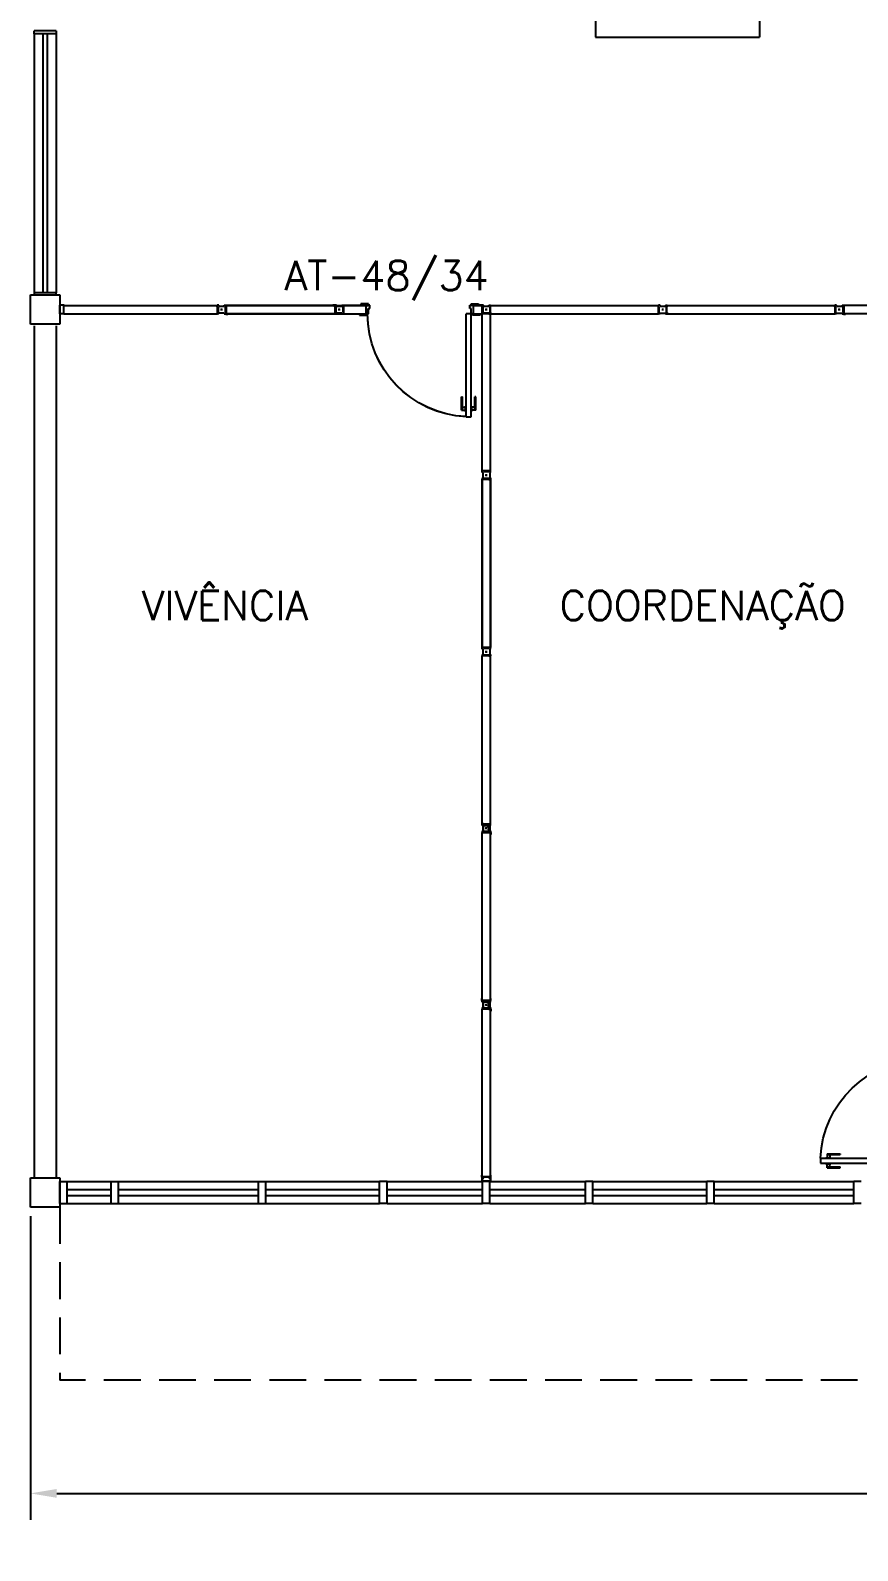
# Model space of a CAD drawing. Header units: millimetres. Extents: x 2069 to 2250, y 1124 to 1284.
# Drawn here: x 2114.77 to 2120.4, y 1153.55 to 1163.88 of the extents above; entities that cross this region are included whole.
import ezdxf

# ---------------------------------------------------------------- set-up
doc = ezdxf.new("R2010")
doc.units = ezdxf.units.MM
doc.linetypes.add('HIDDEN', pattern=[0.375, 0.25, -0.125])
for name, color, linetype in [('ALV', 2, 'Continuous'), ('DIV', 2, 'Continuous'), ('DIV2', 2, 'Continuous'), ('DIVC', 2, 'Continuous'), ('ENDEREÇO', 2, 'Continuous'), ('JANELA', 1, 'Continuous'), ('MACANETA', 1, 'Continuous'), ('PILARES', 3, 'Continuous'), ('PORTA', 2, 'Continuous'), ('PROJECOES', 1, 'HIDDEN'), ('TEXTO', 2, 'Continuous')]:
    doc.layers.add(name, color=color, linetype=linetype)
doc.styles.get("Standard").update_dxf_attribs({"font": 'arial.ttf'})
doc.styles.add('UNB-100', font='simplex.shx', dxfattribs={"height": 0.2})
doc.dimstyles.get("Standard").update_dxf_attribs({"dimtxt": 0.18, "dimasz": 0.18, "dimexe": 0.18, "dimexo": 0.0625, "dimgap": 0.09, "dimtad": 0, "dimtih": 1, "dimtoh": 1, "dimdec": 4, "dimzin": 0, "dimdsep": 46, "dimtxsty": 'Standard', "dimcen": 0.09, "dimadec": 0, "dimazin": 0, "dimtfac": 1, "dimtdec": 4, "dimtofl": 0, "dimtmove": 0, "dimatfit": 3, "dimfxl": 1, "dimtolj": 1, "dimtzin": 0, "dimarcsym": 0})

# ---------------------------------------------------------------- blocks, each defined once
blk = doc.blocks.new('IMTT')
for p, q in [((-0.005, 0), (0.005, 0)), ((0.029, 0.029), (0, 0.029)), ((0, -0.028), (0, 0.029)), ((0.029, -0.028), (0, -0.028))]:
    blk.add_line(p, q)
blk = doc.blocks.new('DIV12')
for p, q in [((-0.0051, 0), (0.0051, 0)), ((0, -0.0051), (0, 0.0051)), ((0.0285, 0.0285), (1.1715, 0.0285)), ((0.0285, -0.0285), (0.0285, 0.0285)), ((1.1715, -0.0285), (1.1715, 0.0285)), ((1.1949, 0), (1.2051, 0)), ((1.2, -0.0051), (1.2, 0.0051)), ((0.0285, -0.0285), (1.1715, -0.0285))]:
    blk.add_line(p, q)
blk = doc.blocks.new('MTT')
for p, q in [((-0.029, 0.018), (-0.029, 0.029)), ((-0.019, 0.029), (-0.029, 0.029)), ((-0.024, 0.018), (-0.029, 0.018)), ((-0.024, 0.018), (-0.024, -0.019)), ((-0.019, 0.024), (-0.019, 0.029)), ((-0.019, 0.024), (0.018, 0.024)), ((-0.005, 0), (0.005, 0)), ((0, -0.005), (0, 0.005)), ((0.018, 0.024), (0.018, 0.029)), ((0.018, 0.029), (0.029, 0.029)), ((0.024, 0.018), (0.029, 0.018)), ((0.024, 0.018), (0.024, -0.019)), ((0.029, 0.018), (0.029, 0.029)), ((-0.029, -0.019), (-0.024, -0.019)), ((-0.029, -0.019), (-0.029, -0.029)), ((-0.019, -0.029), (-0.029, -0.029)), ((0.018, -0.024), (-0.019, -0.024)), ((-0.019, -0.024), (-0.019, -0.029)), ((0.018, -0.024), (0.018, -0.029)), ((0.018, -0.029), (0.029, -0.029)), ((0.029, -0.019), (0.024, -0.019)), ((0.029, -0.019), (0.029, -0.029))]:
    blk.add_line(p, q)
blk = doc.blocks.new('DIV11')
for p, q in [((-0.0051, 0), (0.0051, 0)), ((0, -0.0051), (0, 0.0051)), ((0.0285, 0.0285), (1.0715, 0.0285)), ((0.0285, -0.0285), (0.0285, 0.0285)), ((1.0715, -0.0285), (1.0715, 0.0285)), ((1.0949, 0), (1.1051, 0)), ((1.1, -0.0051), (1.1, 0.0051)), ((0.0285, -0.0285), (1.0715, -0.0285))]:
    blk.add_line(p, q)
blk = doc.blocks.new('DOOR70')
at = {"layer": 'MACANETA', "color": 1}
for p, q in [((-0.015, -0.565), (-0.01, -0.565)), ((-0.015, -0.655), (-0.015, -0.565)), ((-0.01, -0.655), (-0.01, -0.565)), ((0.08, -0.565), (0.075, -0.565)), ((0.075, -0.655), (0.075, -0.565)), ((0.08, -0.655), (0.08, -0.565)), ((-0.015, -0.655), (0.012, -0.655)), ((-0.01, -0.635), (0.012, -0.635)), ((0.012, -0.663), (0.012, -0.628)), ((0.012, -0.628), (0.015, -0.628)), ((0.012, -0.663), (0.015, -0.663)), ((0.053, -0.628), (0.05, -0.628)), ((0.053, -0.663), (0.05, -0.663)), ((0.053, -0.663), (0.053, -0.628)), ((0.075, -0.635), (0.053, -0.635)), ((0.08, -0.655), (0.053, -0.655))]:
    blk.add_line(p, q, dxfattribs=at)
at = {"layer": 'PORTA'}
for p, q in [((0.015, -0.7), (0.015, 0)), ((0.015, 0), (0.05, 0)), ((0.05, -0.7), (0.05, 0)), ((0.05, -0.7), (0.015, -0.7))]:
    blk.add_line(p, q, dxfattribs=at)
at = {"layer": 'PORTA', "color": 1}
blk.add_arc((0.02, 0), 0.7, 272.4563, 0, dxfattribs=at)
blk = doc.blocks.new('DIV123')
for p, q in [((-0.0285, 0.0285), (-0.0285, 1.0965)), ((0.0285, 1.0965), (-0.0285, 1.0965)), ((0.0051, 1.125), (-0.0051, 1.125)), ((0, 1.1199), (0, 1.1301)), ((0.0285, 0.0285), (0.0285, 1.0965)), ((0.0285, 0.0285), (-0.0285, 0.0285)), ((0.0051, 0), (-0.0051, 0)), ((0, -0.0051), (0, 0.0051))]:
    blk.add_line(p, q)
blk = doc.blocks.new('PE10')
at = {"layer": 'DIV'}
for p, q in [((0.005, 0), (-0.005, 0)), ((0, -0.005), (0, 0.005)), ((0.028, -0.029), (0.028, 0.028)), ((0.087, 0.028), (0.028, 0.028)), ((0.043, 0.038), (0.093, 0.038)), ((0.043, 0.028), (0.043, 0.038)), ((0.087, 0.028), (0.087, -0.029)), ((0.087, 0.028), (0.093, 0.028)), ((0.093, 0.038), (0.093, 0.028)), ((0.093, 0.028), (0.102, 0.028)), ((0.102, 0.028), (0.102, -0.007)), ((0.802, 0.028), (0.802, -0.007)), ((0.812, 0.028), (0.802, 0.028)), ((0.812, 0.038), (0.812, 0.028)), ((0.817, 0.028), (0.812, 0.028)), ((0.863, 0.038), (0.812, 0.038)), ((0.971, 0.028), (0.817, 0.028)), ((0.817, 0.028), (0.817, -0.029)), ((0.863, 0.028), (0.863, 0.038)), ((0.971, -0.029), (0.971, 0.028)), ((1.005, 0), (0.995, 0)), ((1, -0.005), (1, 0.005)), ((0.087, -0.029), (0.028, -0.029)), ((0.052, -0.039), (0.052, -0.029)), ((0.102, -0.039), (0.052, -0.039)), ((0.087, -0.029), (0.102, -0.029)), ((0.102, -0.007), (0.112, -0.007)), ((0.102, -0.029), (0.102, -0.039)), ((0.112, -0.029), (0.102, -0.029)), ((0.112, -0.007), (0.112, -0.029)), ((0.792, -0.007), (0.792, -0.029)), ((0.802, -0.007), (0.792, -0.007)), ((0.792, -0.029), (0.802, -0.029)), ((0.817, -0.029), (0.802, -0.029)), ((0.802, -0.029), (0.802, -0.039)), ((0.802, -0.039), (0.852, -0.039)), ((0.971, -0.029), (0.817, -0.029)), ((0.852, -0.039), (0.852, -0.029))]:
    blk.add_line(p, q, dxfattribs=at)
at = {"layer": 'DIV', "xscale": -1, "rotation": 179.9999999948553}
blk.add_blockref('DOOR70', (0.087, 0.028), dxfattribs=at)
blk = doc.blocks.new('*D62')
at = {"layer": 'ALV', "color": 0, "lineweight": -2, "transparency": 16777216}
for p, q in [((2114.773, 1155.819), (2114.773, 1153.756)), ((2132.973, 1155.819), (2132.973, 1153.756)), ((2114.953, 1153.936), (2122.975, 1153.936)), ((2132.793, 1153.936), (2124.772, 1153.936))]:
    blk.add_line(p, q, dxfattribs=at)
at = {"layer": 'ALV', "color": 0, "transparency": 16777216}
for points in [[(2114.953, 1153.966), (2114.953, 1153.906), (2114.773, 1153.936)], [(2132.793, 1153.966), (2132.793, 1153.906), (2132.973, 1153.936)]]:
    blk.add_solid(points, dxfattribs=at)
at = {"layer": 'DEFPOINTS', "color": 0, "transparency": 16777216}
for p in [(2114.773, 1155.881), (2132.973, 1155.881), (2132.973, 1153.936)]:
    blk.add_point(p, dxfattribs=at)
at = {"layer": 'ALV', "color": 0, "transparency": 16777216, "insert": (2123.873, 1153.936), "char_height": 0.2, "attachment_point": 5}
blk.add_mtext('\\A1;{\\H4.5x;FM}', dxfattribs=at)
blk = doc.blocks.new('GCH12')
for p, q in [((0.043, 0.148), (1.157, 0.148)), ((0.043, -0.149), (0.043, 0.148)), ((1.157, -0.149), (1.157, 0.148)), ((-0.005, 0), (0.005, 0)), ((0, -0.005), (0, 0.005)), ((0.028, -0.029), (0.028, 0.028)), ((0.028, 0.028), (0.043, 0.028)), ((0.043, 0.03), (0.043, 0.028)), ((1.157, 0.03), (1.157, 0.028)), ((1.171, 0.028), (1.157, 0.028)), ((1.171, -0.029), (1.171, 0.028)), ((1.205, 0), (1.195, 0)), ((1.2, -0.005), (1.2, 0.005)), ((0.028, -0.029), (0.043, -0.029)), ((0.043, -0.029), (0.043, -0.031)), ((1.157, -0.029), (1.157, -0.031)), ((1.171, -0.029), (1.157, -0.029)), ((0.043, -0.149), (1.157, -0.149))]:
    blk.add_line(p, q)

msp = doc.modelspace()

# ---------------------------------------------------------------- linework, layer by layer
at = {"layer": 'ALV', "color": 2}
for p, q in [((2114.94825, 1163.87627), (2114.79825, 1163.87627)), ((2114.79825, 1162.08216), (2114.94825, 1162.08216))]:
    msp.add_line(p, q, dxfattribs=at)
at = {"layer": 'ALV'}
for p, q in [((2114.79825, 1161.87127), (2114.79825, 1156.08127)), ((2114.94825, 1161.87127), (2114.94825, 1156.08127))]:
    msp.add_line(p, q, dxfattribs=at)
at = {"layer": 'DIV', "color": 3}
for p, q in [((2114.97325, 1156.05627), (2115.02325, 1156.05627)), ((2114.97325, 1155.90627), (2114.97325, 1156.05627)), ((2115.02325, 1155.90627), (2115.02325, 1156.05627)), ((2115.32325, 1156.05627), (2115.37325, 1156.05627)), ((2115.32325, 1155.90627), (2115.32325, 1156.05627)), ((2115.37325, 1155.90627), (2115.37325, 1156.05627)), ((2116.32325, 1155.90627), (2116.32325, 1156.05627)), ((2116.32325, 1156.05627), (2116.37325, 1156.05627)), ((2116.37325, 1155.90627), (2116.37325, 1156.05627)), ((2117.19825, 1156.05627), (2117.14825, 1156.05627)), ((2117.14825, 1155.90627), (2117.14825, 1156.05627)), ((2117.19825, 1155.90627), (2117.19825, 1156.05627)), ((2117.84825, 1155.90627), (2117.84825, 1156.05627)), ((2117.89825, 1156.05627), (2117.84825, 1156.05627)), ((2117.89825, 1155.90627), (2117.89825, 1156.05627)), ((2118.59825, 1156.05627), (2118.54825, 1156.05627)), ((2118.54825, 1155.90627), (2118.54825, 1156.05627)), ((2118.59825, 1155.90627), (2118.59825, 1156.05627)), ((2119.42325, 1156.05627), (2119.37325, 1156.05627)), ((2119.37325, 1155.90627), (2119.37325, 1156.05627)), ((2119.42325, 1155.90627), (2119.42325, 1156.05627)), ((2120.37325, 1155.90627), (2120.37325, 1156.05627)), ((2120.42325, 1156.05627), (2120.37325, 1156.05627)), ((2114.97325, 1155.90627), (2115.02325, 1155.90627)), ((2115.32325, 1155.90627), (2115.37325, 1155.90627)), ((2116.32325, 1155.90627), (2116.37325, 1155.90627)), ((2117.19825, 1155.90627), (2117.14825, 1155.90627)), ((2117.89825, 1155.90627), (2117.84825, 1155.90627)), ((2118.59825, 1155.90627), (2118.54825, 1155.90627)), ((2119.42325, 1155.90627), (2119.37325, 1155.90627)), ((2120.42325, 1155.90627), (2120.37325, 1155.90627))]:
    msp.add_line(p, q, dxfattribs=at)
at = {"layer": 'DIV'}
for p, q in [((2117.90175, 1156.05627), (2117.84475, 1156.05627)), ((2117.87325, 1156.05117), (2117.87325, 1156.06137)), ((2117.87325, 1156.05133), (2117.87325, 1156.06121))]:
    msp.add_line(p, q, dxfattribs=at)
at = {"layer": 'DIV2'}
for p, q in [((2116.10175, 1162.01177), (2116.11613, 1162.01177)), ((2116.10175, 1162.01177), (2116.10175, 1161.99977)), ((2116.10175, 1162.01177), (2116.10175, 1161.99977)), ((2116.10175, 1162.01177), (2116.11613, 1162.01177)), ((2116.10375, 1162.00977), (2117.05575, 1162.00977)), ((2116.84275, 1162.00977), (2116.10375, 1162.00977)), ((2116.10375, 1162.00977), (2116.10375, 1161.95277)), ((2116.10375, 1162.00977), (2116.10375, 1161.95277)), ((2116.11613, 1162.00977), (2116.11613, 1162.01177)), ((2116.11613, 1162.00977), (2116.11613, 1162.01177)), ((2116.84475, 1162.01177), (2116.83037, 1162.01177)), ((2116.83037, 1162.00977), (2116.83037, 1162.01177)), ((2116.84275, 1162.00977), (2116.84275, 1161.95277)), ((2116.84475, 1162.01177), (2116.84475, 1161.99977)), ((2117.02075, 1162.01977), (2117.02075, 1162.00977)), ((2117.07075, 1162.01977), (2117.02075, 1162.01977)), ((2117.05575, 1162.00977), (2117.07075, 1162.00977)), ((2117.05575, 1161.95277), (2117.05575, 1162.00977)), ((2117.07075, 1162.00977), (2117.07075, 1162.01977)), ((2117.08075, 1162.00977), (2117.07075, 1162.00977)), ((2117.08075, 1161.98777), (2117.08075, 1162.00977)), ((2117.76075, 1162.00977), (2117.77075, 1162.00977)), ((2117.76075, 1161.98777), (2117.76075, 1162.00977)), ((2117.77075, 1162.01977), (2117.82075, 1162.01977)), ((2117.77075, 1162.00977), (2117.77075, 1162.01977)), ((2117.78575, 1162.00977), (2117.77075, 1162.00977)), ((2117.78575, 1162.00977), (2117.84275, 1162.00977)), ((2117.78575, 1161.95277), (2117.78575, 1162.00977)), ((2117.82075, 1162.01977), (2117.82075, 1162.00977)), ((2117.83037, 1162.00977), (2117.83037, 1162.01177)), ((2117.84475, 1162.01177), (2117.83037, 1162.01177)), ((2117.84275, 1162.00977), (2117.84275, 1161.95277)), ((2117.84475, 1162.01177), (2117.84475, 1161.99977)), ((2120.30175, 1162.01177), (2120.31613, 1162.01177)), ((2120.30175, 1162.01177), (2120.30175, 1161.99977)), ((2120.30375, 1162.00977), (2120.30375, 1161.95277)), ((2120.74275, 1162.00977), (2120.30375, 1162.00977)), ((2120.31613, 1162.00977), (2120.31613, 1162.01177)), ((2116.06815, 1161.98127), (2116.07835, 1161.98127)), ((2116.07835, 1161.98127), (2116.06815, 1161.98127)), ((2116.07325, 1161.98637), (2116.07325, 1161.97617)), ((2116.07325, 1161.98637), (2116.07325, 1161.97617)), ((2116.09675, 1161.99977), (2116.10175, 1161.99977)), ((2116.09675, 1161.99777), (2116.09675, 1161.99977)), ((2116.09675, 1161.99777), (2116.09675, 1161.99977)), ((2116.09675, 1161.99977), (2116.10175, 1161.99977)), ((2116.09675, 1161.99777), (2116.10175, 1161.99777)), ((2116.09675, 1161.99777), (2116.10175, 1161.99777)), ((2116.09675, 1161.96477), (2116.10175, 1161.96477)), ((2116.09675, 1161.96277), (2116.09675, 1161.96477)), ((2116.09675, 1161.96277), (2116.09675, 1161.96477)), ((2116.09675, 1161.96477), (2116.10175, 1161.96477)), ((2116.09675, 1161.96277), (2116.10175, 1161.96277)), ((2116.09675, 1161.96277), (2116.10175, 1161.96277)), ((2116.10175, 1161.99777), (2116.10175, 1161.96477)), ((2116.10175, 1161.99777), (2116.10175, 1161.96477)), ((2116.10175, 1161.96277), (2116.10175, 1161.95077)), ((2116.10175, 1161.96277), (2116.10175, 1161.95077)), ((2116.10175, 1161.95077), (2116.11613, 1161.95077)), ((2116.10175, 1161.95077), (2116.11613, 1161.95077)), ((2116.10375, 1161.95277), (2117.05575, 1161.95277)), ((2116.84275, 1161.95277), (2116.10375, 1161.95277)), ((2116.11613, 1161.95077), (2116.11613, 1161.95277)), ((2116.11613, 1161.95077), (2116.11613, 1161.95277)), ((2116.83037, 1161.95077), (2116.83037, 1161.95277)), ((2116.84475, 1161.95077), (2116.83037, 1161.95077)), ((2116.84975, 1161.99977), (2116.84475, 1161.99977)), ((2116.84975, 1161.99777), (2116.84475, 1161.99777)), ((2116.84475, 1161.99777), (2116.84475, 1161.96477)), ((2116.84975, 1161.96477), (2116.84475, 1161.96477)), ((2116.84975, 1161.96277), (2116.84475, 1161.96277)), ((2116.84475, 1161.96277), (2116.84475, 1161.95077)), ((2116.84975, 1161.99777), (2116.84975, 1161.99977)), ((2116.84975, 1161.96277), (2116.84975, 1161.96477)), ((2116.87835, 1161.98127), (2116.86815, 1161.98127)), ((2116.87325, 1161.98637), (2116.87325, 1161.97617)), ((2117.01075, 1161.95277), (2117.01075, 1161.94277)), ((2117.01075, 1161.94277), (2117.06075, 1161.94277)), ((2117.05575, 1161.95277), (2117.06075, 1161.95277)), ((2117.06075, 1161.95277), (2117.07075, 1161.95277)), ((2117.06075, 1161.94277), (2117.06075, 1161.95277)), ((2117.07075, 1161.98777), (2117.08075, 1161.98777)), ((2117.07075, 1161.95277), (2117.07075, 1161.98777)), ((2117.77075, 1161.98777), (2117.76075, 1161.98777)), ((2117.77075, 1161.95277), (2117.77075, 1161.98777)), ((2117.78075, 1161.95277), (2117.77075, 1161.95277)), ((2117.78575, 1161.95277), (2117.78075, 1161.95277)), ((2117.78075, 1161.94277), (2117.78075, 1161.95277)), ((2117.83075, 1161.94277), (2117.78075, 1161.94277)), ((2117.78575, 1161.95277), (2117.84275, 1161.95277)), ((2117.83037, 1161.95077), (2117.83037, 1161.95277)), ((2117.84475, 1161.95077), (2117.83037, 1161.95077)), ((2117.83075, 1161.95277), (2117.83075, 1161.94277)), ((2117.84975, 1161.99977), (2117.84475, 1161.99977)), ((2117.84475, 1161.99777), (2117.84475, 1161.96477)), ((2117.84975, 1161.99777), (2117.84475, 1161.99777)), ((2117.84975, 1161.96477), (2117.84475, 1161.96477)), ((2117.84475, 1161.96277), (2117.84475, 1161.95077)), ((2117.84975, 1161.96277), (2117.84475, 1161.96277)), ((2117.84975, 1161.99777), (2117.84975, 1161.99977)), ((2117.84975, 1161.96277), (2117.84975, 1161.96477)), ((2117.87835, 1161.98127), (2117.86815, 1161.98127)), ((2117.86815, 1161.98127), (2117.87835, 1161.98127)), ((2120.27835, 1161.98127), (2120.26815, 1161.98127)), ((2120.27325, 1161.98637), (2120.27325, 1161.97617)), ((2120.29675, 1161.99777), (2120.29675, 1161.99977)), ((2120.29675, 1161.99977), (2120.30175, 1161.99977)), ((2120.29675, 1161.99777), (2120.30175, 1161.99777)), ((2120.29675, 1161.96277), (2120.29675, 1161.96477)), ((2120.29675, 1161.96477), (2120.30175, 1161.96477)), ((2120.29675, 1161.96277), (2120.30175, 1161.96277)), ((2120.30175, 1161.99777), (2120.30175, 1161.96477)), ((2120.30175, 1161.96277), (2120.30175, 1161.95077)), ((2120.30175, 1161.95077), (2120.31613, 1161.95077)), ((2120.74275, 1161.95277), (2120.30375, 1161.95277)), ((2120.31613, 1161.95077), (2120.31613, 1161.95277)), ((2117.84275, 1158.42777), (2117.84275, 1158.41339)), ((2117.85475, 1158.42777), (2117.84275, 1158.42777)), ((2117.84275, 1158.41339), (2117.84475, 1158.41339)), ((2117.85475, 1158.48477), (2117.84475, 1158.48477)), ((2117.84475, 1158.47477), (2117.84475, 1158.48477)), ((2117.84675, 1158.47477), (2117.84475, 1158.47477)), ((2117.84475, 1158.43777), (2117.84475, 1158.42777)), ((2117.84475, 1158.43777), (2117.84675, 1158.43777)), ((2117.85475, 1158.42777), (2117.84475, 1158.42777)), ((2117.84475, 1157.28677), (2117.84475, 1158.42577)), ((2117.90175, 1158.42577), (2117.84475, 1158.42577)), ((2117.84675, 1158.48277), (2117.85475, 1158.48277)), ((2117.84675, 1158.47977), (2117.84675, 1158.48277)), ((2117.84675, 1158.47977), (2117.89975, 1158.47977)), ((2117.85175, 1158.47977), (2117.84675, 1158.47977)), ((2117.84675, 1158.47777), (2117.84975, 1158.47777)), ((2117.84675, 1158.47477), (2117.84675, 1158.47777)), ((2117.84675, 1158.43777), (2117.84675, 1158.43477)), ((2117.84675, 1158.43477), (2117.84975, 1158.43477)), ((2117.89975, 1158.43277), (2117.84675, 1158.43277)), ((2117.85175, 1158.43277), (2117.84675, 1158.43277)), ((2117.84675, 1158.43277), (2117.84675, 1158.42977)), ((2117.85475, 1158.42977), (2117.84675, 1158.42977)), ((2117.84975, 1158.47777), (2117.84975, 1158.43477)), ((2117.85175, 1158.47977), (2117.85175, 1158.47777)), ((2117.85175, 1158.47777), (2117.89475, 1158.47777)), ((2117.85175, 1158.47577), (2117.85175, 1158.43677)), ((2117.85175, 1158.47577), (2117.89275, 1158.47577)), ((2117.85175, 1158.43677), (2117.89275, 1158.43677)), ((2117.85175, 1158.43477), (2117.85175, 1158.43277)), ((2117.85175, 1158.43477), (2117.89475, 1158.43477)), ((2117.85475, 1158.48277), (2117.85475, 1158.48477)), ((2117.85475, 1158.43277), (2117.85475, 1158.42777)), ((2117.85475, 1158.43277), (2117.85675, 1158.43277)), ((2117.85475, 1158.42977), (2117.85475, 1158.42777)), ((2117.85675, 1158.43277), (2117.85675, 1158.42777)), ((2117.88975, 1158.42777), (2117.85675, 1158.42777)), ((2117.87835, 1158.45627), (2117.86815, 1158.45627)), ((2117.86831, 1158.45627), (2117.87819, 1158.45627)), ((2117.87325, 1158.45117), (2117.87325, 1158.46137)), ((2117.87325, 1158.45133), (2117.87325, 1158.46121)), ((2117.89275, 1158.46577), (2117.88475, 1158.46577)), ((2117.88475, 1158.46577), (2117.88475, 1158.46377)), ((2117.89475, 1158.46377), (2117.88475, 1158.46377)), ((2117.89475, 1158.44877), (2117.88475, 1158.44877)), ((2117.88475, 1158.44877), (2117.88475, 1158.44677)), ((2117.89275, 1158.44677), (2117.88475, 1158.44677)), ((2117.88675, 1158.46377), (2117.88675, 1158.46177)), ((2117.89475, 1158.46177), (2117.88675, 1158.46177)), ((2117.89475, 1158.45077), (2117.88675, 1158.45077)), ((2117.88675, 1158.45077), (2117.88675, 1158.44877)), ((2117.88975, 1158.43277), (2117.88975, 1158.42777)), ((2117.88975, 1158.43277), (2117.89175, 1158.43277)), ((2117.89175, 1158.48477), (2117.90175, 1158.48477)), ((2117.89175, 1158.48277), (2117.89175, 1158.48477)), ((2117.89175, 1158.48277), (2117.89975, 1158.48277)), ((2117.89175, 1158.43277), (2117.89175, 1158.42777)), ((2117.89975, 1158.42977), (2117.89175, 1158.42977)), ((2117.89175, 1158.42977), (2117.89175, 1158.42777)), ((2117.90375, 1158.42777), (2117.89175, 1158.42777)), ((2117.89175, 1158.42777), (2117.90175, 1158.42777)), ((2117.89275, 1158.47577), (2117.89275, 1158.46577)), ((2117.89275, 1158.44677), (2117.89275, 1158.43677)), ((2117.89475, 1158.47977), (2117.89975, 1158.47977)), ((2117.89475, 1158.47977), (2117.89475, 1158.46377)), ((2117.89475, 1158.46177), (2117.89475, 1158.45077)), ((2117.89475, 1158.44877), (2117.89475, 1158.43277)), ((2117.89475, 1158.43277), (2117.89975, 1158.43277)), ((2117.89975, 1158.47777), (2117.89675, 1158.47777)), ((2117.89675, 1158.47777), (2117.89675, 1158.43477)), ((2117.89975, 1158.43477), (2117.89675, 1158.43477)), ((2117.89975, 1158.47977), (2117.89975, 1158.48277)), ((2117.89975, 1158.47477), (2117.89975, 1158.47777)), ((2117.89975, 1158.47477), (2117.90175, 1158.47477)), ((2117.90175, 1158.43777), (2117.89975, 1158.43777)), ((2117.89975, 1158.43777), (2117.89975, 1158.43477)), ((2117.89975, 1158.43277), (2117.89975, 1158.42977)), ((2117.90175, 1158.47477), (2117.90175, 1158.48477)), ((2117.90175, 1158.43777), (2117.90175, 1158.42777)), ((2117.90175, 1157.28677), (2117.90175, 1158.42577)), ((2117.90175, 1158.41339), (2117.90375, 1158.41339)), ((2117.90375, 1158.42777), (2117.90375, 1158.41339)), ((2117.84275, 1157.29915), (2117.84475, 1157.29915)), ((2117.84275, 1157.28477), (2117.84275, 1157.29915)), ((2117.85475, 1157.28477), (2117.84275, 1157.28477)), ((2117.90175, 1157.28677), (2117.84475, 1157.28677)), ((2117.85475, 1157.28477), (2117.84475, 1157.28477)), ((2117.84475, 1157.27477), (2117.84475, 1157.28477)), ((2117.84675, 1157.27477), (2117.84475, 1157.27477)), ((2117.84675, 1157.28277), (2117.85475, 1157.28277)), ((2117.84675, 1157.27977), (2117.84675, 1157.28277)), ((2117.84675, 1157.27977), (2117.89975, 1157.27977)), ((2117.85175, 1157.27977), (2117.84675, 1157.27977)), ((2117.84675, 1157.27777), (2117.84975, 1157.27777)), ((2117.84675, 1157.27477), (2117.84675, 1157.27777)), ((2117.84975, 1157.27777), (2117.84975, 1157.23477)), ((2117.85175, 1157.27977), (2117.85175, 1157.27777)), ((2117.85175, 1157.27777), (2117.89475, 1157.27777)), ((2117.85175, 1157.27577), (2117.85175, 1157.23677)), ((2117.85175, 1157.27577), (2117.89275, 1157.27577)), ((2117.85475, 1157.28277), (2117.85475, 1157.28477)), ((2117.85475, 1157.27977), (2117.85475, 1157.28477)), ((2117.85475, 1157.27977), (2117.85675, 1157.27977)), ((2117.85675, 1157.27977), (2117.85675, 1157.28477)), ((2117.88975, 1157.28477), (2117.85675, 1157.28477)), ((2117.87835, 1157.25627), (2117.86815, 1157.25627)), ((2117.87835, 1157.25627), (2117.86815, 1157.25627)), ((2117.86831, 1157.25627), (2117.87819, 1157.25627)), ((2117.87325, 1157.25117), (2117.87325, 1157.26137)), ((2117.87325, 1157.25117), (2117.87325, 1157.26137)), ((2117.87325, 1157.25133), (2117.87325, 1157.26121)), ((2117.89275, 1157.26577), (2117.88475, 1157.26577)), ((2117.88475, 1157.26577), (2117.88475, 1157.26377)), ((2117.89475, 1157.26377), (2117.88475, 1157.26377)), ((2117.88675, 1157.26377), (2117.88675, 1157.26177)), ((2117.89475, 1157.26177), (2117.88675, 1157.26177)), ((2117.89475, 1157.25077), (2117.88675, 1157.25077)), ((2117.88675, 1157.25077), (2117.88675, 1157.24877)), ((2117.88975, 1157.27977), (2117.88975, 1157.28477)), ((2117.88975, 1157.27977), (2117.89175, 1157.27977)), ((2117.89175, 1157.28477), (2117.90175, 1157.28477)), ((2117.90375, 1157.28477), (2117.89175, 1157.28477)), ((2117.89175, 1157.28277), (2117.89175, 1157.28477)), ((2117.89175, 1157.27977), (2117.89175, 1157.28477)), ((2117.89175, 1157.28277), (2117.89975, 1157.28277)), ((2117.89275, 1157.27577), (2117.89275, 1157.26577)), ((2117.89475, 1157.27977), (2117.89975, 1157.27977)), ((2117.89475, 1157.27977), (2117.89475, 1157.26377)), ((2117.89475, 1157.26177), (2117.89475, 1157.25077)), ((2117.89975, 1157.27777), (2117.89675, 1157.27777)), ((2117.89675, 1157.27777), (2117.89675, 1157.23477)), ((2117.89975, 1157.27977), (2117.89975, 1157.28277)), ((2117.89975, 1157.27477), (2117.89975, 1157.27777)), ((2117.89975, 1157.27477), (2117.90175, 1157.27477)), ((2117.90175, 1157.29915), (2117.90375, 1157.29915)), ((2117.90175, 1157.27477), (2117.90175, 1157.28477)), ((2117.90375, 1157.28477), (2117.90375, 1157.29915)), ((2117.84275, 1157.22777), (2117.84275, 1157.21339)), ((2117.85475, 1157.22777), (2117.84275, 1157.22777)), ((2117.84275, 1157.21339), (2117.84475, 1157.21339)), ((2117.84475, 1157.23777), (2117.84675, 1157.23777)), ((2117.84475, 1157.23777), (2117.84475, 1157.22777)), ((2117.85475, 1157.22777), (2117.84475, 1157.22777)), ((2117.90175, 1157.22577), (2117.84475, 1157.22577)), ((2117.84475, 1156.08677), (2117.84475, 1157.22577)), ((2117.84675, 1157.23777), (2117.84675, 1157.23477)), ((2117.84675, 1157.23477), (2117.84975, 1157.23477)), ((2117.89975, 1157.23277), (2117.84675, 1157.23277)), ((2117.85175, 1157.23277), (2117.84675, 1157.23277)), ((2117.84675, 1157.23277), (2117.84675, 1157.22977)), ((2117.85475, 1157.22977), (2117.84675, 1157.22977)), ((2117.85175, 1157.23677), (2117.89275, 1157.23677)), ((2117.85175, 1157.23477), (2117.89475, 1157.23477)), ((2117.85175, 1157.23477), (2117.85175, 1157.23277)), ((2117.85475, 1157.23277), (2117.85475, 1157.22777)), ((2117.85475, 1157.23277), (2117.85675, 1157.23277)), ((2117.85475, 1157.22977), (2117.85475, 1157.22777)), ((2117.85675, 1157.23277), (2117.85675, 1157.22777)), ((2117.88975, 1157.22777), (2117.85675, 1157.22777)), ((2117.89475, 1157.24877), (2117.88475, 1157.24877)), ((2117.88475, 1157.24877), (2117.88475, 1157.24677)), ((2117.89275, 1157.24677), (2117.88475, 1157.24677)), ((2117.88975, 1157.23277), (2117.88975, 1157.22777)), ((2117.88975, 1157.23277), (2117.89175, 1157.23277)), ((2117.89175, 1157.23277), (2117.89175, 1157.22777)), ((2117.89975, 1157.22977), (2117.89175, 1157.22977)), ((2117.89175, 1157.22977), (2117.89175, 1157.22777)), ((2117.89175, 1157.22777), (2117.90175, 1157.22777)), ((2117.90375, 1157.22777), (2117.89175, 1157.22777)), ((2117.89275, 1157.24677), (2117.89275, 1157.23677)), ((2117.89475, 1157.24877), (2117.89475, 1157.23277)), ((2117.89475, 1157.23277), (2117.89975, 1157.23277)), ((2117.89975, 1157.23477), (2117.89675, 1157.23477)), ((2117.90175, 1157.23777), (2117.89975, 1157.23777)), ((2117.89975, 1157.23777), (2117.89975, 1157.23477)), ((2117.89975, 1157.23277), (2117.89975, 1157.22977)), ((2117.90175, 1157.23777), (2117.90175, 1157.22777)), ((2117.90175, 1156.08677), (2117.90175, 1157.22577)), ((2117.90175, 1157.21339), (2117.90375, 1157.21339)), ((2117.90375, 1157.22777), (2117.90375, 1157.21339)), ((2117.84275, 1156.09915), (2117.84475, 1156.09915)), ((2117.84275, 1156.08477), (2117.84275, 1156.09915)), ((2117.85475, 1156.08477), (2117.84275, 1156.08477)), ((2117.90175, 1156.08677), (2117.84475, 1156.08677)), ((2117.85475, 1156.08477), (2117.84475, 1156.08477)), ((2117.84475, 1156.05627), (2117.84475, 1156.08477)), ((2117.85275, 1156.08277), (2117.84675, 1156.08277)), ((2117.84675, 1156.05827), (2117.84675, 1156.08277)), ((2117.89975, 1156.05827), (2117.84675, 1156.05827)), ((2117.85275, 1156.07777), (2117.85275, 1156.08277)), ((2117.85275, 1156.07777), (2117.85475, 1156.07777)), ((2117.85475, 1156.07977), (2117.85475, 1156.08477)), ((2117.85475, 1156.07777), (2117.85475, 1156.08477)), ((2117.85475, 1156.07977), (2117.85675, 1156.07977)), ((2117.85675, 1156.07977), (2117.85675, 1156.08477)), ((2117.88975, 1156.08477), (2117.85675, 1156.08477)), ((2117.88975, 1156.07977), (2117.88975, 1156.08477)), ((2117.88975, 1156.07977), (2117.89175, 1156.07977)), ((2117.90375, 1156.08477), (2117.89175, 1156.08477)), ((2117.89175, 1156.08477), (2117.90175, 1156.08477)), ((2117.89175, 1156.07977), (2117.89175, 1156.08477)), ((2117.89175, 1156.08477), (2117.89175, 1156.07777)), ((2117.89175, 1156.07777), (2117.89375, 1156.07777)), ((2117.89375, 1156.08277), (2117.89375, 1156.07777)), ((2117.89375, 1156.08277), (2117.89975, 1156.08277)), ((2117.89975, 1156.08277), (2117.89975, 1156.05827)), ((2117.90175, 1156.09915), (2117.90375, 1156.09915)), ((2117.90175, 1156.05627), (2117.90175, 1156.08477)), ((2117.90375, 1156.08477), (2117.90375, 1156.09915))]:
    msp.add_line(p, q, dxfattribs=at)
at = {"layer": 'JANELA', "color": 3}
for p, q in [((2114.79825, 1163.85627), (2114.79825, 1163.87627)), ((2114.94825, 1163.87627), (2114.94825, 1163.85627)), ((2114.94825, 1163.85627), (2114.79825, 1163.85627)), ((2114.79825, 1162.09627), (2114.79825, 1162.08216)), ((2114.94825, 1162.09627), (2114.79825, 1162.09627)), ((2114.94825, 1162.08216), (2114.94825, 1162.09627))]:
    msp.add_line(p, q, dxfattribs=at)
at = {"layer": 'JANELA'}
for p, q in [((2114.79825, 1163.85627), (2114.79825, 1162.09627)), ((2114.85825, 1163.85627), (2114.85825, 1162.09627)), ((2114.88825, 1163.85627), (2114.88825, 1162.09627)), ((2114.94825, 1163.85627), (2114.94825, 1162.09627)), ((2115.02325, 1156.05627), (2115.32325, 1156.05627)), ((2115.37325, 1156.05627), (2116.32325, 1156.05627)), ((2116.37325, 1156.05627), (2117.14825, 1156.05627)), ((2117.19825, 1156.05627), (2117.84825, 1156.05627)), ((2117.89825, 1156.05627), (2118.54825, 1156.05627)), ((2118.59825, 1156.05627), (2119.37325, 1156.05627)), ((2119.42325, 1156.05627), (2120.37325, 1156.05627)), ((2115.02325, 1156.00127), (2115.32325, 1156.00127)), ((2115.02325, 1155.96127), (2115.32325, 1155.96127)), ((2115.37325, 1156.00127), (2116.32325, 1156.00127)), ((2115.37325, 1155.96127), (2116.32325, 1155.96127)), ((2116.37325, 1156.00127), (2117.14825, 1156.00127)), ((2116.37325, 1155.96127), (2117.14825, 1155.96127)), ((2117.19825, 1156.00127), (2117.84825, 1156.00127)), ((2117.19825, 1155.96127), (2117.84825, 1155.96127)), ((2117.89825, 1156.00127), (2118.54825, 1156.00127)), ((2117.89825, 1155.96127), (2118.54825, 1155.96127)), ((2118.59825, 1156.00127), (2119.37325, 1156.00127)), ((2118.59825, 1155.96127), (2119.37325, 1155.96127)), ((2119.42325, 1156.00127), (2120.37325, 1156.00127)), ((2119.42325, 1155.96127), (2120.37325, 1155.96127)), ((2115.02325, 1155.90627), (2115.32325, 1155.90627)), ((2115.37325, 1155.90627), (2116.32325, 1155.90627)), ((2116.37325, 1155.90627), (2117.14825, 1155.90627)), ((2117.19825, 1155.90627), (2117.84825, 1155.90627)), ((2117.89825, 1155.90627), (2118.54825, 1155.90627)), ((2118.59825, 1155.90627), (2119.37325, 1155.90627)), ((2119.42325, 1155.90627), (2120.37325, 1155.90627))]:
    msp.add_line(p, q, dxfattribs=at)
at = {"layer": 'PILARES'}
for p, q in [((2114.77325, 1162.08127), (2114.97325, 1162.08127)), ((2114.77325, 1161.88127), (2114.77325, 1162.08127)), ((2114.97325, 1162.08127), (2114.97325, 1161.88127)), ((2114.97325, 1161.88127), (2114.77325, 1161.88127)), ((2114.77325, 1155.88127), (2114.77325, 1156.08127)), ((2114.77325, 1156.08127), (2114.97325, 1156.08127)), ((2114.77325, 1155.88127), (2114.77325, 1156.08127)), ((2114.77325, 1156.08127), (2114.97325, 1156.08127)), ((2114.97325, 1156.08127), (2114.97325, 1155.88127)), ((2114.97325, 1156.08127), (2114.97325, 1155.88127)), ((2114.97325, 1155.88127), (2114.77325, 1155.88127)), ((2114.97325, 1155.88127), (2114.77325, 1155.88127))]:
    msp.add_line(p, q, dxfattribs=at)
at = {"layer": 'PROJECOES', "linetype": 'HIDDEN'}
for p in [(2114.97325, 1155.88127), (2120.77325, 1154.70627)]:
    msp.add_line(p, (2114.97325, 1154.70627), dxfattribs=at)

# ---------------------------------------------------------------- block references
at = {"layer": 'DIV', "xscale": -1, "rotation": 180}
msp.add_blockref('GCH12', (2118.57325, 1163.98127), dxfattribs=at)
at = {"layer": 'DIV'}
for name, p in [('IMTT', (2114.97325, 1161.98127)), ('MTT', (2117.87325, 1159.65627)), ('MTT', (2117.87325, 1159.65627))]:
    msp.add_blockref(name, p, dxfattribs=at)
at = {"layer": 'DIV2'}
for name, p in [('DIV11', (2114.97325, 1161.98127)), ('DIV11', (2114.97325, 1161.98127)), ('MTT', (2116.07325, 1161.98127)), ('MTT', (2116.07325, 1161.98127)), ('MTT', (2116.87325, 1161.98127)), ('MTT', (2117.87325, 1161.98127)), ('MTT', (2117.87325, 1161.98127)), ('DIV12', (2117.87325, 1161.98127)), ('DIV12', (2119.07325, 1161.98127)), ('DIV123', (2117.87325, 1160.85627)), ('DIV123', (2117.87325, 1160.85627)), ('MTT', (2117.87325, 1160.85627)), ('MTT', (2117.87325, 1160.85627)), ('MTT', (2117.87325, 1158.45627)), ('MTT', (2117.87325, 1157.25627))]:
    msp.add_blockref(name, p, dxfattribs=at)
for name, p, rotation in [('MTT', (2119.07325, 1161.98127), 90), ('MTT', (2120.27325, 1161.98127), 90), ('DIV12', (2117.87325, 1160.85627), 270), ('DIV12', (2117.87325, 1159.65627), 90), ('DIV12', (2117.87325, 1158.45627), 90), ('DIV12', (2117.87325, 1158.45627), 90), ('DIV12', (2117.87325, 1157.25627), 90), ('DIV12', (2117.87325, 1156.05627), 90), ('IMTT', (2117.87325, 1156.05627), 90), ('IMTT', (2117.87325, 1156.05627), 90)]:
    msp.add_blockref(name, p, dxfattribs=dict(at, rotation=rotation))
at = {"layer": 'DIVC', "rotation": 180}
msp.add_blockref('PE10', (2117.87325, 1161.98127), dxfattribs=at)
at = {"layer": 'DIVC', "xscale": -1}
for p, rotation in [((2117.78575, 1161.95277), 359.9999999948553), ((2120.84515, 1156.16439), 269.9999999948553)]:
    msp.add_blockref('DOOR70', p, dxfattribs=dict(at, rotation=rotation))

# ---------------------------------------------------------------- texts
at = {"layer": 'ENDEREÇO', "style": 'UNB-100'}
msp.add_text('AT-48/34', height=0.2, dxfattribs=at).set_placement((2116.50188, 1162.11251))
at = {"layer": 'TEXTO', "style": 'UNB-100'}
for s, p in [('VIVÊNCIA', (2115.5309, 1159.87102)), ('COORDENAÇÃO', (2118.37181, 1159.87102))]:
    msp.add_text(s, height=0.2, dxfattribs=at).set_placement(p)

# ---------------------------------------------------------------- dimensions: what is measured, and where the dimension line sits
at = {"layer": 'ALV'}
dim = msp.add_linear_dim(base=(2132.97325, 1153.93635), p1=(2114.77325, 1155.88127), p2=(2132.97325, 1155.88127), text='{\\H4.5x;FM}', dimstyle='Standard', override={"dimtxt": 0.2, "dimtix": 1}, dxfattribs=at)
dim.commit()
dim.dimension.update_dxf_attribs({"geometry": '*D62', "text_midpoint": (2123.87325, 1153.93635)})

doc.saveas('drawing.dxf')
